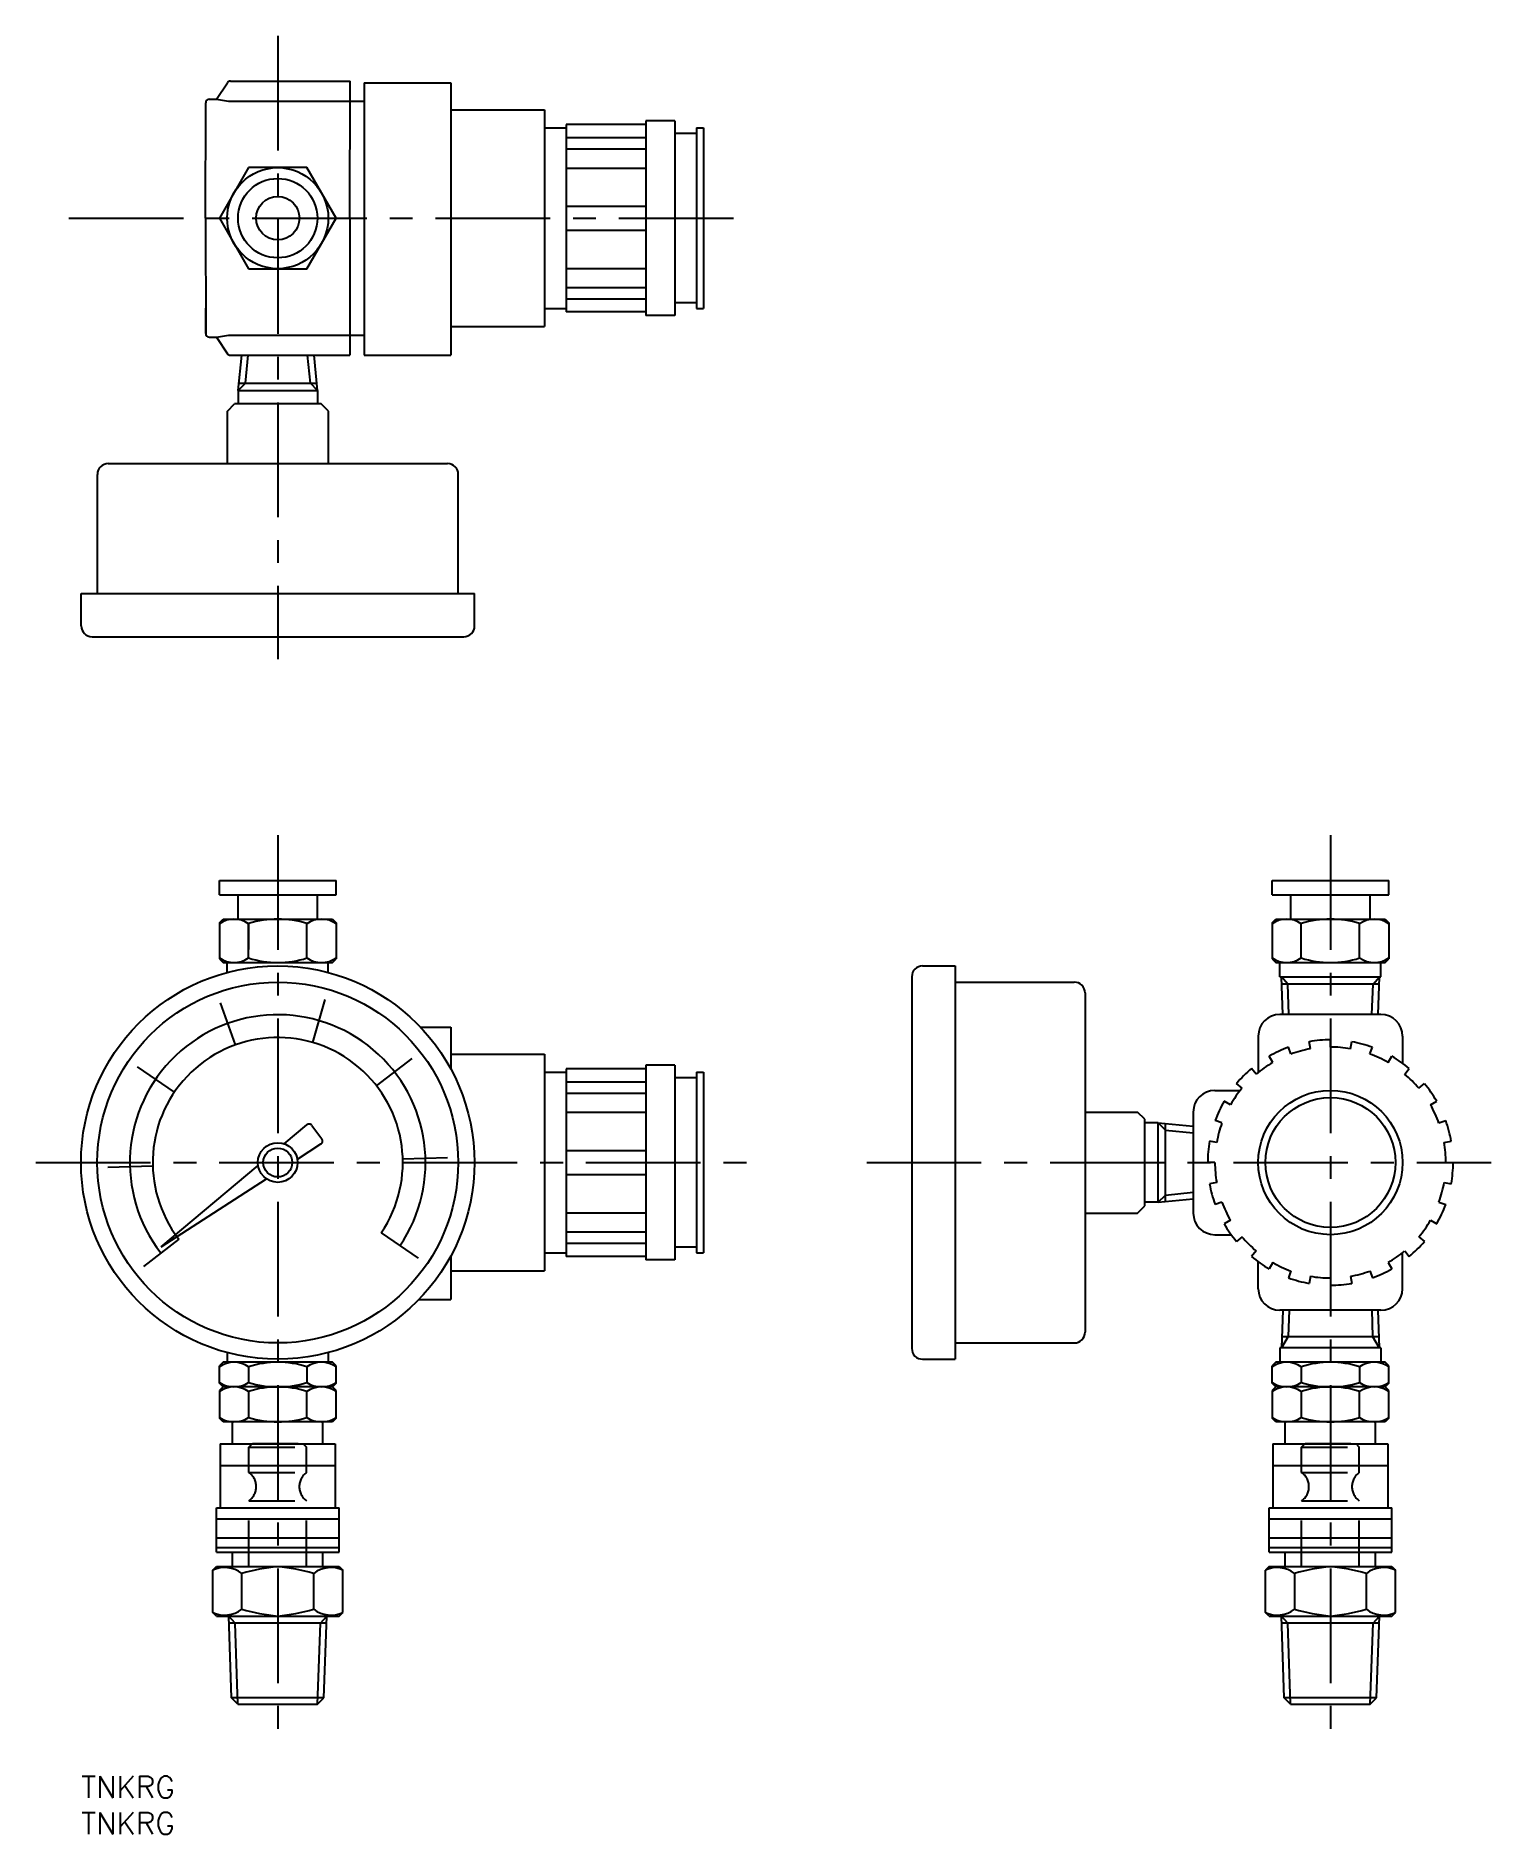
# Model space of a CAD drawing. Extents: x -6 to 195, y -8 to 241.
import ezdxf

# ---------------------------------------------------------------- set-up
doc = ezdxf.new("R2010")
doc.units = 0
doc.header["$LTSCALE"] = 0.5
doc.linetypes.add('CENTER', pattern=[50.8, 31.75, -6.35, 6.35, -6.35])
doc.linetypes.add('DASHED', pattern=[19.05, 12.7, -6.35])
for name, color, linetype in [('MSM_CENTER', 1, 'CENTER'), ('MSM_CONTINUOUS', 7, 'CONTINUOUS'), ('MSM_DASHED', 4, 'DASHED'), ('MSM_NARROW', 5, 'CONTINUOUS'), ('MSM_PART_NUMBER', 7, 'CONTINUOUS')]:
    doc.layers.add(name, color=color, linetype=linetype)
doc.styles.get("Standard").update_dxf_attribs({"font": 'txt.shx', "height": 3, "bigfont": 'bigfont.shx'})

# ---------------------------------------------------------------- blocks, each defined once
blk = doc.blocks.new('*U2')
at = {"layer": 'MSM_PART_NUMBER'}
blk.add_text('TNKRG', height=3, dxfattribs=at).set_placement((0, -3))
blk = doc.blocks.new('*U3')
at = {"layer": 'MSM_PART_NUMBER'}
blk.add_text('TNKRG', height=3, dxfattribs=at).set_placement((0, -8))

msp = doc.modelspace()

# ---------------------------------------------------------------- linework, layer by layer
at = {"layer": 'MSM_CENTER'}
for p, q in [((27.25, 241.16), (27.23, 154.78)), ((-1.71, 215.91), (92.48, 215.91)), ((27.23, 130.4), (27.23, 3.75)), ((173.08, 130.4), (173.08, 3.75)), ((-6.27, 85.05), (92.48, 85.05)), ((108.83, 85.05), (195.33, 85.05))]:
    msp.add_line(p, q, dxfattribs=at)
at = {"layer": 'MSM_CONTINUOUS'}
for p, q in [((18.75, 232.39), (20.26, 234.68)), ((20.68, 234.91), (37.25, 234.91)), ((37.23, 215.91), (37.25, 234.91)), ((39.19, 234.66), (39.19, 196.94)), ((39.19, 234.66), (51.19, 234.66)), ((51.19, 234.66), (51.19, 196.94)), ((17.23, 215.91), (17.25, 231.91)), ((17.75, 232.39), (18.75, 232.39)), ((18.75, 232.39), (20.41, 232.1)), ((20.41, 232.1), (39.19, 232.1)), ((51.19, 230.91), (64.19, 230.91)), ((64.19, 230.91), (64.19, 200.91)), ((82.23, 229.41), (78.23, 229.41)), ((78.23, 229.41), (78.23, 202.41)), ((82.23, 229.41), (82.23, 202.41)), ((64.19, 228.41), (67.19, 228.41)), ((78.23, 228.91), (67.19, 228.91)), ((67.19, 228.91), (67.19, 202.91)), ((67.19, 227.07), (78.23, 227.07)), ((85.23, 227.66), (82.23, 227.66)), ((85.23, 228.41), (85.23, 203.41)), ((85.23, 228.41), (86.23, 228.41)), ((86.23, 228.41), (86.23, 203.41)), ((67.19, 225.51), (78.23, 225.51)), ((23.19, 222.91), (19.15, 215.91)), ((31.27, 222.91), (23.19, 222.91)), ((35.32, 215.91), (31.27, 222.91)), ((67.19, 222.86), (78.23, 222.86)), ((67.19, 217.56), (78.23, 217.56)), ((17.23, 215.91), (17.25, 199.93)), ((19.15, 215.91), (23.19, 208.91)), ((31.27, 208.91), (35.32, 215.91)), ((37.23, 215.91), (37.23, 196.91)), ((67.19, 214.26), (78.23, 214.26)), ((23.19, 208.91), (31.27, 208.91)), ((67.19, 208.95), (78.23, 208.95)), ((67.19, 206.3), (78.23, 206.3)), ((67.19, 204.74), (78.23, 204.74)), ((17.25, 199.91), (17.25, 203.42)), ((64.19, 203.41), (67.19, 203.41)), ((78.23, 202.91), (67.19, 202.91)), ((82.23, 202.41), (78.23, 202.41)), ((85.23, 204.16), (82.23, 204.16)), ((85.23, 203.41), (86.23, 203.41)), ((17.75, 199.43), (18.75, 199.43)), ((18.75, 199.43), (20.41, 199.72)), ((18.75, 199.43), (20.26, 197.13)), ((20.41, 199.72), (39.19, 199.72)), ((51.19, 200.91), (64.19, 200.91)), ((20.68, 196.91), (37.23, 196.91)), ((21.75, 192.05), (22.24, 196.91)), ((22.75, 193.05), (23.14, 196.91)), ((31.75, 193.05), (31.36, 196.91)), ((32.75, 192.05), (32.26, 196.91)), ((39.19, 196.94), (51.19, 196.94)), ((21.75, 192.05), (22.75, 193.05)), ((21.75, 192.05), (21.75, 190.17)), ((21.75, 192.05), (32.75, 192.05)), ((21.85, 193.05), (32.65, 193.05)), ((32.75, 192.05), (31.75, 193.05)), ((32.75, 192.05), (32.75, 190.17)), ((20.25, 189.17), (21.25, 190.17)), ((33.25, 190.17), (21.25, 190.17)), ((34.25, 189.17), (33.25, 190.17)), ((20.25, 181.91), (20.25, 189.17)), ((34.25, 181.91), (34.25, 189.17)), ((3.75, 181.91), (50.75, 181.91)), ((2.25, 163.91), (2.25, 180.41)), ((52.25, 163.91), (52.25, 180.41)), ((0, 163.91), (54.5, 163.91)), ((0, 159.41), (0, 163.91)), ((54.5, 159.41), (54.5, 163.91)), ((1.5, 157.91), (53, 157.91)), ((19.15, 124.15), (35.32, 124.15)), ((19.15, 122.15), (19.15, 124.15)), ((19.15, 122.15), (35.32, 122.15)), ((21.73, 118.77), (21.73, 122.15)), ((32.73, 118.77), (32.73, 122.15)), ((35.32, 122.15), (35.32, 124.15)), ((165, 124.15), (181.17, 124.15)), ((165, 122.15), (165, 124.15)), ((165, 122.15), (181.17, 122.15)), ((167.58, 118.77), (167.58, 122.15)), ((178.58, 118.77), (178.58, 122.15)), ((181.17, 122.15), (181.17, 124.15)), ((19.15, 118.27), (19.65, 118.77)), ((19.15, 118.27), (19.15, 113.27)), ((19.65, 118.77), (34.82, 118.77)), ((23.19, 118.15), (23.19, 114.58)), ((23.19, 113.4), (23.19, 118.15)), ((31.27, 113.4), (31.27, 118.15)), ((34.82, 118.77), (35.32, 118.27)), ((35.32, 118.27), (35.32, 113.27)), ((165, 118.27), (165.5, 118.77)), ((165, 118.27), (165, 113.27)), ((165.5, 118.77), (180.67, 118.77)), ((169.04, 113.4), (169.04, 118.15)), ((177.12, 113.4), (177.12, 118.15)), ((180.67, 118.77), (181.17, 118.27)), ((181.17, 118.27), (181.17, 113.27)), ((19.15, 113.27), (19.65, 112.77)), ((19.65, 112.77), (34.82, 112.77)), ((20.23, 111.39), (20.23, 112.77)), ((34.23, 111.39), (34.23, 112.77)), ((34.82, 112.77), (35.32, 113.27)), ((116.58, 112.3), (121.08, 112.3)), ((121.08, 112.3), (121.08, 57.8)), ((165, 113.27), (165.5, 112.77)), ((165.5, 112.77), (180.67, 112.77)), ((166.08, 110.77), (166.08, 112.77)), ((180.08, 110.77), (180.08, 112.77)), ((180.67, 112.77), (181.17, 113.27)), ((115.08, 110.8), (115.08, 59.3)), ((121.08, 110.05), (137.58, 110.05)), ((166.08, 110.77), (180.08, 110.77)), ((166.47, 105.57), (166.29, 110.77)), ((179.84, 109.77), (166.32, 109.77)), ((179.7, 105.57), (179.88, 110.77)), ((21.38, 101.36), (19.29, 107.2)), ((32.08, 101.69), (33.82, 107.65)), ((139.08, 108.55), (139.08, 61.55)), ((180.08, 105.57), (166.08, 105.57)), ((47, 103.81), (51.19, 103.81)), ((51.19, 103.81), (51.19, 98.04)), ((163.08, 102.57), (163.08, 97.54)), ((183.08, 102.57), (183.08, 98.8)), ((51.19, 100.05), (64.19, 100.05)), ((64.19, 100.05), (64.19, 70.05)), ((165.08, 98.91), (164.58, 99.78)), ((167.61, 100.09), (167.27, 101.03)), ((170.3, 100.81), (170.13, 101.8)), ((173.08, 101.05), (173.08, 102.05)), ((175.86, 100.81), (176.03, 101.8)), ((178.56, 100.09), (178.9, 101.03)), ((181.08, 98.91), (181.58, 99.78)), ((12.91, 94.81), (7.78, 98.3)), ((40.93, 95.66), (45.84, 99.46)), ((64.19, 97.55), (67.19, 97.55)), ((67.19, 98.05), (67.19, 72.05)), ((78.23, 98.05), (67.19, 98.05)), ((82.23, 98.55), (78.23, 98.55)), ((78.23, 98.55), (78.23, 71.55)), ((82.23, 98.55), (82.23, 71.55)), ((85.23, 97.55), (85.23, 72.55)), ((85.23, 97.55), (86.23, 97.55)), ((86.23, 97.55), (86.23, 72.55)), ((162.8, 97.31), (162.16, 98.08)), ((183.37, 97.31), (184.01, 98.08)), ((67.19, 96.22), (78.23, 96.22)), ((85.23, 96.8), (82.23, 96.8)), ((157.08, 95.05), (160.59, 95.05)), ((160.83, 95.34), (160.06, 95.98)), ((185.34, 95.34), (186.11, 95.98)), ((67.19, 94.66), (78.23, 94.66)), ((159.23, 93.05), (158.36, 93.55)), ((186.94, 93.05), (187.81, 93.55)), ((28.12, 87.66), (31.25, 90.28)), ((31.97, 90.19), (33.35, 88.34)), ((67.19, 92.01), (78.23, 92.01)), ((139.08, 92.05), (146.35, 92.05)), ((147.35, 91.05), (146.35, 92.05)), ((147.35, 79.05), (147.35, 91.05)), ((149.23, 90.55), (147.35, 90.55)), ((149.23, 90.55), (154.08, 90.07)), ((149.23, 90.55), (150.23, 89.55)), ((149.23, 79.55), (149.23, 90.55)), ((150.23, 79.65), (150.23, 90.45)), ((154.08, 92.05), (154.08, 78.05)), ((158.05, 90.53), (157.11, 90.87)), ((188.12, 90.53), (189.06, 90.87)), ((29.95, 85.52), (33.22, 87.62)), ((150.23, 89.55), (154.08, 89.17)), ((157.33, 87.83), (156.34, 88.01)), ((188.84, 87.83), (189.82, 88.01)), ((44.55, 85.58), (50.75, 85.77)), ((67.19, 86.71), (78.23, 86.71)), ((157.08, 85.05), (156.08, 85.05)), ((189.08, 85.05), (190.08, 85.05)), ((9.91, 84.53), (3.71, 84.34)), ((11.07, 73.38), (24.51, 84.64)), ((11.07, 73.38), (25.68, 82.78)), ((67.19, 83.4), (78.23, 83.4)), ((157.33, 82.28), (156.34, 82.1)), ((188.84, 82.28), (189.82, 82.1)), ((149.23, 79.55), (150.23, 80.55)), ((149.23, 79.55), (154.08, 80.04)), ((150.23, 80.55), (154.08, 80.94)), ((67.19, 78.1), (78.23, 78.1)), ((139.08, 78.05), (146.35, 78.05)), ((146.35, 78.05), (147.35, 79.05)), ((149.23, 79.55), (147.35, 79.55)), ((158.05, 79.58), (157.11, 79.24)), ((188.12, 79.58), (189.06, 79.24)), ((41.55, 75.3), (46.68, 71.81)), ((67.19, 75.45), (78.23, 75.45)), ((157.08, 75.05), (159.34, 75.05)), ((159.23, 77.05), (158.36, 76.55)), ((160.83, 74.77), (160.06, 74.13)), ((185.34, 74.77), (186.11, 74.13)), ((186.94, 77.05), (187.81, 76.55)), ((13.53, 74.45), (8.62, 70.65)), ((64.19, 72.55), (67.19, 72.55)), ((67.19, 73.89), (78.23, 73.89)), ((85.23, 73.3), (82.23, 73.3)), ((85.23, 72.55), (86.23, 72.55)), ((162.8, 72.8), (162.16, 72.03)), ((183.08, 67.57), (183.08, 72.56)), ((183.37, 72.8), (184.01, 72.03)), ((51.19, 72.07), (51.19, 66.08)), ((51.19, 70.05), (64.19, 70.05)), ((78.23, 72.05), (67.19, 72.05)), ((82.23, 71.55), (78.23, 71.55)), ((163.08, 67.57), (163.08, 71.31)), ((165.08, 71.2), (164.58, 70.33)), ((167.61, 70.02), (167.27, 69.08)), ((178.56, 70.02), (178.9, 69.08)), ((181.08, 71.2), (181.58, 70.33)), ((170.3, 69.3), (170.13, 68.31)), ((173.08, 69.05), (173.08, 68.05)), ((175.86, 69.3), (176.03, 68.31)), ((46.8, 66.08), (51.19, 66.08)), ((180.08, 64.57), (166.08, 64.57)), ((166.5, 64.57), (166.32, 59.37)), ((179.66, 64.57), (179.84, 59.37)), ((121.08, 60.05), (137.58, 60.05)), ((166.37, 60.95), (179.79, 60.95)), ((19.65, 57.37), (19.15, 56.87)), ((34.81, 57.37), (19.65, 57.37)), ((20.23, 58.72), (20.23, 57.37)), ((34.23, 58.72), (34.23, 57.37)), ((35.31, 56.87), (34.81, 57.37)), ((116.58, 57.8), (121.08, 57.8)), ((165.5, 57.37), (165, 56.87)), ((180.66, 57.37), (165.5, 57.37)), ((180.08, 59.37), (166.08, 59.37)), ((166.08, 59.37), (166.08, 57.37)), ((180.08, 59.37), (180.08, 57.37)), ((181.16, 56.87), (180.66, 57.37)), ((19.15, 54.46), (19.15, 56.87)), ((23.19, 56.75), (23.19, 54.58)), ((31.27, 56.75), (31.27, 54.58)), ((35.31, 54.46), (35.31, 56.87)), ((165, 54.46), (165, 56.87)), ((169.04, 56.75), (169.04, 54.58)), ((177.12, 56.75), (177.12, 54.58)), ((181.16, 54.46), (181.16, 56.87)), ((19.65, 53.96), (19.15, 54.46)), ((19.65, 53.96), (19.15, 53.46)), ((19.15, 53.46), (19.15, 49.61)), ((34.82, 53.96), (19.65, 53.96)), ((23.19, 53.33), (23.19, 49.73)), ((31.27, 49.73), (31.27, 53.33)), ((35.31, 54.46), (34.81, 53.96)), ((35.32, 53.46), (34.82, 53.96)), ((35.31, 49.61), (35.31, 53.46)), ((165.5, 53.96), (165, 54.46)), ((165.5, 53.96), (165, 53.46)), ((165, 53.46), (165, 49.61)), ((180.67, 53.96), (165.5, 53.96)), ((169.04, 53.33), (169.04, 49.73)), ((177.12, 49.73), (177.12, 53.33)), ((181.16, 54.46), (180.66, 53.96)), ((181.17, 53.46), (180.67, 53.96)), ((181.16, 49.61), (181.16, 53.46)), ((19.65, 49.11), (19.15, 49.61)), ((34.81, 49.11), (19.65, 49.11)), ((20.98, 46.05), (20.98, 49.11)), ((33.48, 46.05), (33.48, 49.11)), ((35.31, 49.61), (34.81, 49.11)), ((165.5, 49.11), (165, 49.61)), ((180.66, 49.11), (165.5, 49.11)), ((166.83, 46.05), (166.83, 49.11)), ((179.33, 46.05), (179.33, 49.11)), ((181.16, 49.61), (180.66, 49.11)), ((19.27, 46.05), (35.19, 46.05)), ((19.27, 46.05), (19.27, 37.2)), ((35.19, 46.05), (35.19, 37.2)), ((165.12, 46.05), (181.04, 46.05)), ((165.12, 46.05), (165.12, 37.2)), ((181.04, 46.05), (181.04, 37.2)), ((19.27, 43.06), (35.19, 43.06)), ((165.12, 43.06), (181.04, 43.06)), ((18.73, 37.2), (35.73, 37.2)), ((18.73, 31.05), (18.73, 37.2)), ((18.73, 35.69), (35.73, 35.69)), ((35.73, 31.05), (35.73, 37.2)), ((164.58, 31.05), (164.58, 37.2)), ((164.58, 37.2), (181.58, 37.2)), ((164.58, 35.69), (181.58, 35.69)), ((181.58, 31.05), (181.58, 37.2)), ((18.73, 33.04), (35.73, 33.04)), ((164.58, 33.04), (181.58, 33.04)), ((18.73, 31.72), (35.73, 31.72)), ((18.73, 31.05), (35.73, 31.05)), ((20.98, 29.05), (20.98, 31.05)), ((33.48, 29.05), (33.48, 31.05)), ((164.58, 31.72), (181.58, 31.72)), ((164.58, 31.05), (181.58, 31.05)), ((166.83, 29.05), (166.83, 31.05)), ((179.33, 29.05), (179.33, 31.05)), ((18.23, 28.55), (18.73, 29.05)), ((18.23, 22.7), (18.23, 28.55)), ((18.73, 29.05), (35.73, 29.05)), ((22.26, 23.15), (22.26, 28.1)), ((32.21, 23.15), (32.21, 28.1)), ((35.73, 29.05), (36.23, 28.55)), ((36.23, 22.7), (36.23, 28.55)), ((164.58, 29.05), (164.08, 28.55)), ((164.08, 22.7), (164.08, 28.55)), ((164.58, 29.05), (181.58, 29.05)), ((168.11, 28.1), (168.11, 23.15)), ((178.06, 23.15), (178.06, 28.1)), ((181.58, 29.05), (182.08, 28.55)), ((182.08, 22.7), (182.08, 28.55)), ((18.73, 22.2), (18.23, 22.7)), ((35.73, 22.2), (36.23, 22.7)), ((164.58, 22.2), (164.08, 22.7)), ((181.58, 22.2), (182.08, 22.7)), ((18.73, 22.2), (35.73, 22.2)), ((20.83, 10.89), (20.44, 22.2)), ((33.99, 21.2), (20.47, 21.2)), ((33.63, 10.89), (34.03, 22.2)), ((164.58, 22.2), (181.58, 22.2)), ((166.68, 10.89), (166.29, 22.2)), ((179.84, 21.2), (166.32, 21.2)), ((179.48, 10.89), (179.88, 22.2)), ((33.63, 10.89), (20.83, 10.89)), ((21.72, 10), (20.83, 10.89)), ((21.72, 10), (32.74, 10)), ((32.74, 10), (33.63, 10.89)), ((179.48, 10.89), (166.68, 10.89)), ((167.57, 10), (166.68, 10.89)), ((167.57, 10), (178.6, 10)), ((178.6, 10), (179.48, 10.89))]:
    msp.add_line(p, q, dxfattribs=at)
for centre, radius in [((27.23, 215.91), 7), ((27.23, 215.91), 5.5), ((27.23, 215.91), 3), ((27.23, 85.05), 27.25), ((27.23, 85.05), 25), ((173.08, 85.05), 10), ((173.08, 85.05), 9), ((27.23, 85.05), 2.75), ((27.23, 85.05), 2)]:
    msp.add_circle(centre, radius, dxfattribs=at)
for centre, radius, start, end in [((20.68, 234.41), 0.5, 90, 146.6585), ((17.75, 231.89), 0.5, 90, 179.9368), ((17.75, 199.93), 0.5, 180.0632, 270), ((20.68, 197.41), 0.5, 213.3415, 270), ((3.75, 180.41), 1.5, 90, 180), ((50.75, 180.41), 1.5, 0, 90), ((1.5, 159.41), 1.5, 180, 270), ((53, 159.41), 1.5, 270, 0), ((21.17, 115.19), 3.58, 55.6431, 124.3569), ((27.23, 105.39), 13.39, 72.4267, 107.5733), ((33.29, 115.19), 3.58, 55.6431, 124.3569), ((167.02, 115.19), 3.58, 55.6431, 124.3569), ((173.08, 105.39), 13.39, 72.4267, 107.5733), ((179.15, 115.19), 3.58, 55.6431, 124.3569), ((21.17, 116.35), 3.58, 235.6431, 304.3569), ((27.23, 126.16), 13.39, 252.4267, 287.5733), ((33.29, 116.35), 3.58, 235.6431, 304.3569), ((116.58, 110.8), 1.5, 90, 180), ((167.02, 116.35), 3.58, 235.6431, 304.3569), ((173.08, 126.16), 13.39, 252.4267, 287.5733), ((179.15, 116.35), 3.58, 235.6431, 304.3569), ((137.58, 108.55), 1.5, 0, 90), ((27.23, 85.05), 20.48, 325.7365, 217.7365), ((166.08, 102.57), 3, 90, 180), ((180.08, 102.57), 3, 0, 90), ((27.23, 85.05), 17.33, 325.7365, 217.7365), ((173.08, 85.05), 17, 110, 120), ((173.08, 85.05), 16, 100, 110), ((173.08, 85.05), 17, 90, 100), ((173.08, 85.05), 16, 80, 90), ((173.08, 85.05), 17, 70, 80), ((173.08, 85.05), 16, 60, 70), ((173.08, 85.05), 17, 50, 60), ((173.08, 85.05), 17, 130, 140), ((173.08, 85.05), 16, 120, 130), ((173.08, 85.05), 16, 40, 50), ((157.08, 92.05), 3, 90, 180), ((173.08, 85.05), 16, 140, 150), ((173.08, 85.05), 17, 30, 40), ((173.08, 85.05), 17, 150, 160), ((173.08, 85.05), 16, 20, 30), ((31.57, 89.89), 0.5, 36.7446, 129.9297), ((173.08, 85.05), 16, 160, 170), ((173.08, 85.05), 17, 10, 20), ((32.95, 88.04), 0.5, 302.7196, 36.7446), ((173.08, 85.05), 17, 170, 180), ((173.08, 85.05), 16, 0, 10), ((173.08, 85.05), 16, 180, 190), ((173.08, 85.05), 17, 350, 0), ((173.08, 85.05), 16, 340, 350), ((173.08, 85.05), 17, 190, 200), ((157.08, 78.05), 3, 180, 270), ((173.08, 85.05), 16, 200, 210), ((173.08, 85.05), 17, 330, 340), ((173.08, 85.05), 17, 210, 220), ((173.08, 85.05), 16, 220, 230), ((173.08, 85.05), 16, 320, 330), ((173.08, 85.05), 16, 300, 310), ((173.08, 85.05), 17, 310, 320), ((173.08, 85.05), 17, 230, 240), ((173.08, 85.05), 16, 240, 250), ((173.08, 85.05), 16, 280, 290), ((173.08, 85.05), 17, 290, 300), ((166.08, 67.57), 3, 180, 270), ((173.08, 85.05), 17, 250, 260), ((173.08, 85.05), 16, 260, 270), ((173.08, 85.05), 17, 270, 280), ((180.08, 67.57), 3, 270, 0), ((137.58, 61.55), 1.5, 270, 0), ((21.17, 53.8), 3.58, 55.5829, 124.4171), ((27.23, 43.99), 13.39, 72.4267, 107.5733), ((33.29, 53.8), 3.58, 55.5829, 124.4171), ((116.58, 59.3), 1.5, 180, 270), ((167.02, 53.79), 3.58, 55.6431, 124.3569), ((173.08, 43.99), 13.39, 72.4267, 107.5733), ((179.14, 53.79), 3.58, 55.6431, 124.3569), ((21.17, 57.54), 3.58, 235.643, 304.357), ((21.17, 50.38), 3.58, 55.6431, 124.3569), ((27.23, 67.34), 13.39, 252.4267, 287.5733), ((27.23, 40.57), 13.39, 72.4267, 107.5733), ((33.29, 57.54), 3.58, 235.643, 304.357), ((33.29, 50.38), 3.58, 55.6431, 124.3569), ((167.02, 57.54), 3.58, 235.6431, 304.3569), ((167.02, 50.38), 3.58, 55.643, 124.357), ((173.08, 67.34), 13.39, 252.4267, 287.5733), ((173.08, 40.57), 13.39, 72.4267, 107.5733), ((179.14, 57.54), 3.58, 235.6431, 304.3569), ((179.15, 50.38), 3.58, 55.6431, 124.3569), ((21.17, 52.69), 3.58, 235.6431, 304.3569), ((27.23, 62.5), 13.39, 252.4267, 287.5733), ((33.29, 52.69), 3.58, 235.6431, 304.3569), ((167.02, 52.69), 3.58, 235.6431, 304.3569), ((173.08, 62.5), 13.39, 252.4267, 287.5733), ((179.14, 52.69), 3.58, 235.6431, 304.3569), ((19.88, 25.07), 3.86, 51.9238, 115.2638), ((29.92, 1.54), 27.64, 95.5806, 106.0912), ((24.54, 1.54), 27.64, 73.9088, 84.4194), ((34.59, 25.07), 3.86, 64.7362, 128.0762), ((165.73, 25.07), 3.86, 51.9238, 115.2638), ((175.77, 1.54), 27.64, 95.5806, 106.0912), ((170.39, 1.54), 27.64, 73.9088, 84.4194), ((180.44, 25.07), 3.86, 64.7362, 128.0762), ((19.88, 26.19), 3.86, 244.7362, 308.0762), ((29.92, 49.71), 27.64, 253.9088, 264.4194), ((24.54, 49.71), 27.64, 275.5806, 286.0912), ((34.59, 26.19), 3.86, 231.9238, 295.2638), ((165.73, 26.19), 3.86, 244.7362, 308.0762), ((175.77, 49.71), 27.64, 253.9088, 264.4194), ((170.39, 49.71), 27.64, 275.5806, 286.0912), ((180.44, 26.19), 3.86, 231.9238, 295.2638)]:
    msp.add_arc(centre, radius, start, end, dxfattribs=at)
at = {"layer": 'MSM_DASHED'}
for p, q in [((23.23, 45.6), (23.73, 46.1)), ((23.23, 42.11), (23.23, 45.6)), ((23.23, 45.6), (31.23, 45.6)), ((23.73, 46.1), (30.73, 46.1)), ((30.73, 46.1), (31.23, 45.6)), ((31.23, 42.11), (31.23, 45.6)), ((169.08, 45.6), (169.58, 46.1)), ((169.08, 42.11), (169.08, 45.6)), ((169.08, 45.6), (177.08, 45.6)), ((169.58, 46.1), (176.58, 46.1)), ((176.58, 46.1), (177.08, 45.6)), ((177.08, 42.11), (177.08, 45.6)), ((23.23, 42.11), (31.23, 42.11)), ((169.08, 42.11), (177.08, 42.11)), ((23.23, 29.1), (23.23, 38.18)), ((23.23, 38.18), (31.23, 38.18)), ((31.23, 29.1), (31.23, 38.18)), ((169.08, 29.1), (169.08, 38.18)), ((169.08, 38.18), (177.08, 38.18)), ((177.08, 29.1), (177.08, 38.18))]:
    msp.add_line(p, q, dxfattribs=at)
for centre, start, end in [((21.86, 40.14), 304.8692, 55.1308), ((32.6, 40.14), 124.8692, 235.1308), ((167.72, 40.14), 304.8692, 55.1308), ((178.45, 40.14), 124.8692, 235.1308)]:
    msp.add_arc(centre, 2.39, start, end, dxfattribs=at)
at = {"layer": 'MSM_NARROW'}
for p, q in [((167.18, 109.77), (166.29, 110.77)), ((167.33, 105.57), (167.18, 109.77)), ((178.84, 105.57), (178.99, 109.77)), ((178.99, 109.77), (179.88, 110.77)), ((167.35, 64.57), (167.23, 60.95)), ((178.8, 64.57), (178.93, 60.95)), ((167.23, 60.95), (166.32, 59.37)), ((178.93, 60.95), (179.84, 59.37)), ((21.33, 21.2), (20.44, 22.2)), ((21.72, 10), (21.33, 21.2)), ((32.74, 10), (33.14, 21.2)), ((33.14, 21.2), (34.03, 22.2)), ((167.18, 21.2), (166.29, 22.2)), ((167.57, 10), (167.18, 21.2)), ((178.6, 10), (178.99, 21.2)), ((178.99, 21.2), (179.88, 22.2))]:
    msp.add_line(p, q, dxfattribs=at)

# ---------------------------------------------------------------- block references
at = {"layer": 'MSM_CONTINUOUS'}
for name in ['*U2', '*U3']:
    msp.add_blockref(name, (0, 0), dxfattribs=at)

doc.saveas('drawing.dxf')
